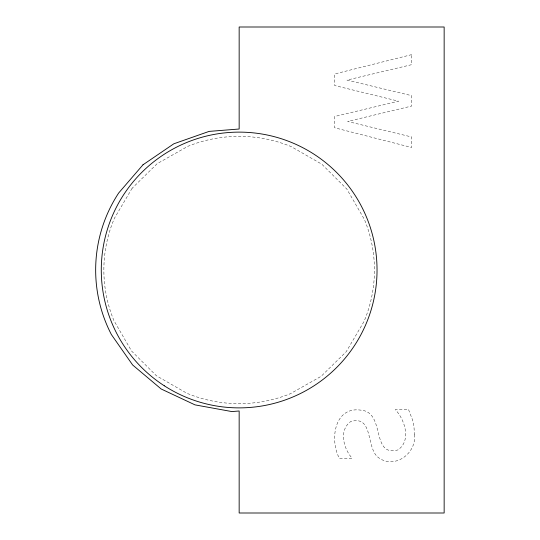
<?xml version="1.0" encoding="UTF-8"?>
<svg xmlns="http://www.w3.org/2000/svg" width="540" height="540" viewBox="0 0 540 540"><rect width="100%" height="100%" fill="white"/><g stroke="black" fill="none" stroke-linecap="round" stroke-linejoin="round"><path stroke-width="0.41" stroke-dasharray="2.7 2.03" d="M414.423 434.552C416.846 453.006 395.132 469.327 378.992 457.981C365.459 449.071 374.213 414.605 350.656 421.578C338.762 430.164 343.42 448.362 351.837 457.88L351.837 458.656L339.579 458.656C329.508 440.829 333.916 406.114 360.882 410.157C385.844 411.946 370.562 457.481 397.926 449.915C411.473 440.849 404.953 419.884 395.597 409.982L395.597 409.259L408.422 409.259L412.688 420.302L413.991 426.796L414.423 434.552M132.131 188.244L114.352 218.396A132.165 132.165 0 0 0 113.967 320.686L131.517 350.966L156.398 375.732L186.921 393.289A136.822 136.822 0 0 0 290.466 393.667L321.118 376.333L346.187 351.756L363.96 321.604A132.165 132.165 0 0 0 364.345 219.314L346.802 189.034L321.921 164.268L291.398 146.711A136.822 136.822 0 0 0 187.846 146.333L157.194 163.667L132.131 188.244M411.629 54.635L334.611 73.98L334.611 85.516L398.54 101.189L334.611 116.498L334.611 127.771L411.629 147.481L411.629 136.978L347.598 121.46L411.629 106.049L411.629 95.654L346.977 80.082L411.629 64.672L411.629 54.635"/><path stroke-width="0.81" d="M142.999 164.788L118.706 192.962A140.326 140.326 0 0 0 111.375 334.537L132.651 364.993L161.17 388.989L195.001 404.872L231.842 411.568L239.159 410.987L239.159 513L444.15 513L444.15 27L239.159 27L239.159 129.013L209.135 131.389L173.84 143.789L142.999 164.788M164.261 385.763A137.876 137.876 0 0 0 376.859 276.986A137.876 137.876 0 0 0 176.357 147.258A137.876 137.876 0 0 0 164.261 385.763"/></g></svg>
